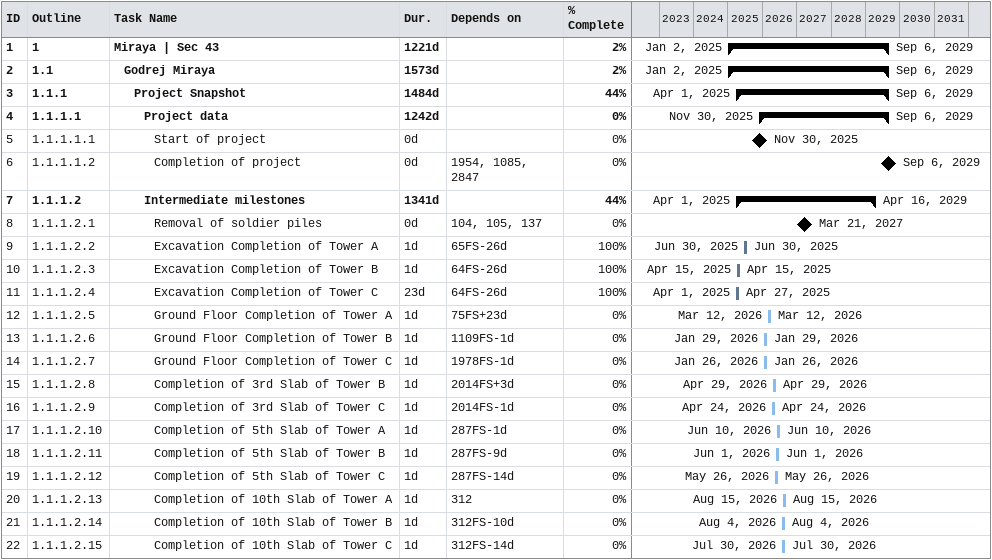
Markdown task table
| ID | WBS | Task | Duration | Start | Finish | Predecessors | % complete |
|---|---|---|---|---|---|---|---|
| 1 | 1 | **Miraya \| Sec 43** | 1221d | 2025-01-02 | 2029-09-06 |  | 2 |
| 2 | 1.1 | **Godrej Miraya** | 1573d | 2025-01-02 | 2029-09-06 |  | 2 |
| 3 | 1.1.1 | **Project Snapshot** | 1484d | 2025-04-01 | 2029-09-06 |  | 44 |
| 4 | 1.1.1.1 | **Project data** | 1242d | 2025-11-30 | 2029-09-06 |  | 0 |
| 5 | 1.1.1.1.1 | Start of project | 0d | 2025-11-30 | 2025-11-30 |  | 0 |
| 6 | 1.1.1.1.2 | Completion of project | 0d | 2029-09-06 | 2029-09-06 | 1954, 1085, 2847 | 0 |
| 7 | 1.1.1.2 | **Intermediate milestones** | 1341d | 2025-04-01 | 2029-04-16 |  | 44 |
| 8 | 1.1.1.2.1 | Removal of soldier piles | 0d | 2027-03-21 | 2027-03-21 | 104, 105, 137 | 0 |
| 9 | 1.1.1.2.2 | Excavation Completion of Tower A | 1d | 2025-06-30 | 2025-06-30 | 65FS-26d | 100 |
| 10 | 1.1.1.2.3 | Excavation Completion of Tower B | 1d | 2025-04-15 | 2025-04-15 | 64FS-26d | 100 |
| 11 | 1.1.1.2.4 | Excavation Completion of Tower C | 23d | 2025-04-01 | 2025-04-27 | 64FS-26d | 100 |
| 12 | 1.1.1.2.5 | Ground Floor Completion of Tower A | 1d | 2026-03-12 | 2026-03-12 | 75FS+23d | 0 |
| 13 | 1.1.1.2.6 | Ground Floor Completion of Tower B | 1d | 2026-01-29 | 2026-01-29 | 1109FS-1d | 0 |
| 14 | 1.1.1.2.7 | Ground Floor Completion of Tower C | 1d | 2026-01-26 | 2026-01-26 | 1978FS-1d | 0 |
| 15 | 1.1.1.2.8 | Completion of 3rd Slab of Tower B | 1d | 2026-04-29 | 2026-04-29 | 2014FS+3d | 0 |
| 16 | 1.1.1.2.9 | Completion of 3rd Slab of Tower C | 1d | 2026-04-24 | 2026-04-24 | 2014FS-1d | 0 |
| 17 | 1.1.1.2.10 | Completion of 5th Slab of Tower A | 1d | 2026-06-10 | 2026-06-10 | 287FS-1d | 0 |
| 18 | 1.1.1.2.11 | Completion of 5th Slab of Tower B | 1d | 2026-06-01 | 2026-06-01 | 287FS-9d | 0 |
| 19 | 1.1.1.2.12 | Completion of 5th Slab of Tower C | 1d | 2026-05-26 | 2026-05-26 | 287FS-14d | 0 |
| 20 | 1.1.1.2.13 | Completion of 10th Slab of Tower A | 1d | 2026-08-15 | 2026-08-15 | 312 | 0 |
| 21 | 1.1.1.2.14 | Completion of 10th Slab of Tower B | 1d | 2026-08-04 | 2026-08-04 | 312FS-10d | 0 |
| 22 | 1.1.1.2.15 | Completion of 10th Slab of Tower C | 1d | 2026-07-30 | 2026-07-30 | 312FS-14d | 0 |
